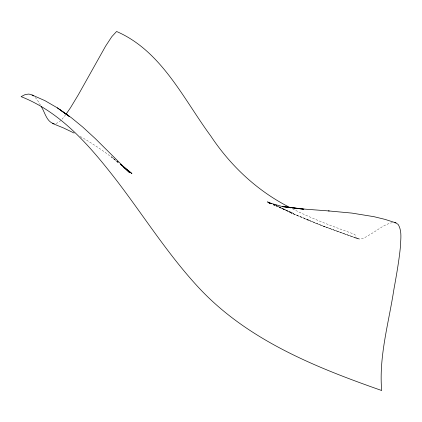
<?xml version="1.0" encoding="UTF-8"?>
<svg xmlns="http://www.w3.org/2000/svg" width="422" height="422" viewBox="0 0 422 422"><rect width="100%" height="100%" fill="white"/><g stroke="black" fill="none" stroke-linecap="round" stroke-linejoin="round"><path stroke-width="0.32" stroke-dasharray="2.11 1.58" d="M65.626 114.758C62.825 118.281 59.94 122.58 55.308 123.678M392.544 222.637C384.537 224.103 378.149 229.763 371.323 233.788C367.061 236.062 362.387 240.223 357.244 238.641L323.394 226.181L306.652 219.366L324.882 226.778L359.254 239.137L323.394 226.181L324.882 226.778L307.807 220.168L290.985 212.841L277.934 206.194M276.014 205.994L293.417 213.3L276.943 206.184M275.761 205.693L292.077 213.321L309.321 220.247L290.985 212.841L292.077 213.321L278.04 206.231M292.446 208.769C312.502 219.05 333.733 226.735 354.881 234.416L355.767 237.111L357.244 238.641M80.222 136.422C92.945 143.733 105.215 151.915 116.599 161.183M115.417 160.065L111.413 156.794L116.799 161.489M35.184 97.419L37.189 99.74L40.459 105.147"/><path stroke-width="0.63" d="M66.006 114.262L70.448 107.826L78.292 94.85L105.627 46.093L111.809 36.672L116.588 31.486C161.494 50.93 183.238 98.621 210.768 136C230.829 166.247 258.148 191.709 290.742 207.909M329.244 210.974L305.486 209.18L282.777 206.659L303.861 209.259L281.653 206.358L268.181 202.534L271.124 203.779M328.295 210.9L351.874 213.089L374.04 216.697L385.122 219.408L395.92 222.885L398.22 224.515C402.261 231.288 400.589 239.659 400.378 247.134C398.948 261.471 396.379 275.661 393.826 289.83C388.715 323.115 378.756 356.558 381.683 390.514C314.638 367.013 245.62 339.32 196.763 285.525C166.948 252.926 143.343 215.394 116.556 180.394C90.593 146.93 61.591 112.526 21.1 96.638L25.283 94.512L28.907 94.059L32.046 94.971L44.901 100.636L57.286 107.826L71.376 117.722L82.744 127.059L95.33 138.622L129.522 172.582L123.646 167.46M394.786 222.742L395.92 222.885M41.298 106.703C45.012 112.305 46.578 122.153 54.232 123.741M52.518 123.482L63.448 127.924L74.145 133.067M273.472 204.775L274.648 205.271M271.051 203.525L267.479 201.88L270.892 203.525M273.43 204.623L274.622 205.171M276.869 205.641L275.698 205.05L276.8 205.614M57.286 107.826L69.224 116.356L59.607 109.472M32.046 94.971L33.417 95.963M117.11 161.6L118.134 162.423M120.692 164.49L131.933 173.574L120.423 164.158M116.92 161.294L117.923 162.111"/></g></svg>
